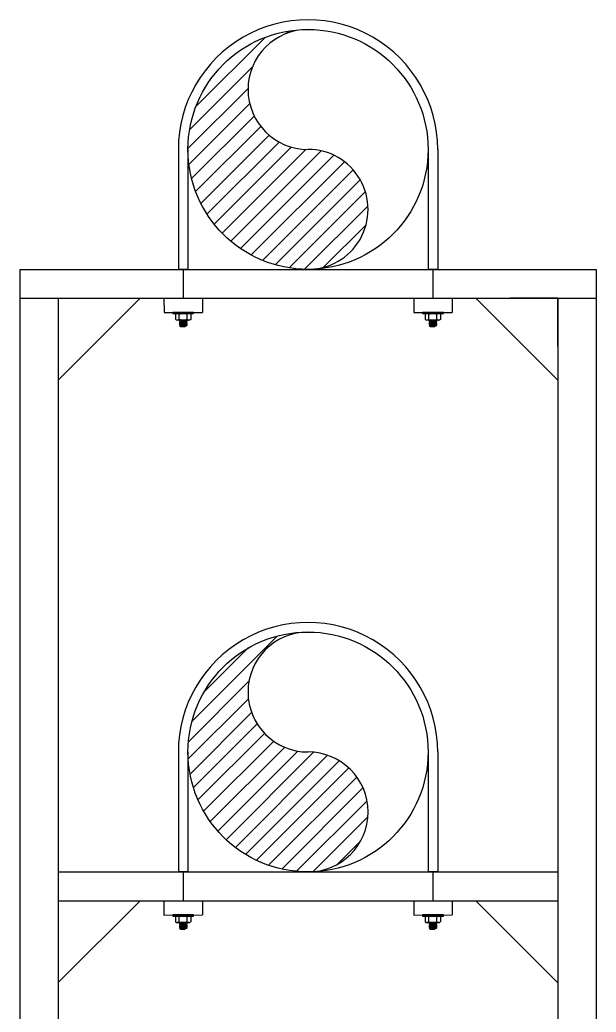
# Model space of a CAD drawing. Header units: inches. Extents: x 72601 to 92539, y -26779 to -15965.
# Drawn here: x 78056 to 78656, y -25142 to -24108 of the extents above; entities that cross this region are included whole.
import ezdxf

# ---------------------------------------------------------------- set-up
doc = ezdxf.new("R2010")
doc.units = ezdxf.units.IN
doc.header["$MEASUREMENT"] = 0
doc.layers.add('M-X-BKGD', color=8, linetype='Continuous')

msp = doc.modelspace()

# ---------------------------------------------------------------- hatches: boundary and pattern name
at = {"layer": 'M-X-BKGD'}
h = msp.add_hatch(dxfattribs=at)
h.set_pattern_fill('ANSI31', color=256, scale=100)
h.set_pattern_definition([(45, (-21363.528, -30658.236), (-8.8388348, 8.8388348), [])])
h.paths.add_polyline_path([(78399.7, -25689.2, 0.797755), (78356.4, -25499.1, -0.797722), (78313.1, -25309, 0.350006), (78161.4, -25499.1, 0.481449)])
h.paths.add_polyline_path([(78356.5, -24746.2, 0.414214), (78231.5, -24871.2, 0.414214), (78356.5, -24996.2, 1), (78356.5, -24871.2, -1)])
h.paths.add_polyline_path([(78356.5, -24368.3, 1), (78356.5, -24243.3, -1), (78356.5, -24118.3, 0.414214), (78231.5, -24243.3, 0.414214)])

# ---------------------------------------------------------------- linework, layer by layer
for p, q in [((78221.5, -24243.3), (78221.5, -24368.3)), ((78231.5, -24243.3), (78231.5, -24368.3)), ((78481.5, -24243.3), (78481.5, -24368.3)), ((78491.5, -24243.3), (78491.5, -24368.3)), ((78056.5, -24368.3), (78056.4, -25437)), ((78056.5, -24368.3), (78656.5, -24368.3)), ((78231.5, -24368.3), (78221.5, -24368.3)), ((78226.5, -24368.3), (78226.5, -24398.3)), ((78491.5, -24368.3), (78481.5, -24368.3)), ((78486.5, -24368.3), (78486.5, -24398.3)), ((78656.5, -24368.3), (78656.4, -26093.2)), ((78056.5, -24398.3), (78656.5, -24398.3)), ((78096.5, -24398.3), (78096.4, -25437)), ((78096.5, -24398.3), (78146.5, -24398.3)), ((78096.5, -24398.3), (78096.5, -24448.3)), ((78096.5, -24483.6), (78181.8, -24398.3)), ((78206.5, -24398.3), (78206.6, -24413.2)), ((78246.5, -24398.3), (78246.5, -24413.1)), ((78466.5, -24398.3), (78466.6, -24413.2)), ((78506.5, -24398.3), (78506.5, -24413.1)), ((78531.1, -24398.3), (78616.5, -24483.7)), ((78616.5, -24398.3), (78566.5, -24398.3)), ((78616.5, -24398.3), (78616.4, -26093.2)), ((78616.5, -24398.3), (78616.5, -24448.3)), ((78616.5, -24448.3), (78616.5, -24398.3)), ((78206.6, -24413.2), (78246.5, -24413.1)), ((78218.4, -24415.2), (78218.4, -24420.4)), ((78232.6, -24421.1), (78220.3, -24421.1)), ((78222.1, -24415.2), (78222.1, -24420.4)), ((78222.5, -24421.3), (78222.7, -24421.1)), ((78222.5, -24421.3), (78223.1, -24421.7)), ((78222.5, -24422.2), (78223.1, -24421.7)), ((78222.5, -24422.2), (78223.1, -24422.6)), ((78222.5, -24423.1), (78223.1, -24422.6)), ((78230, -24421.4), (78223.1, -24421.7)), ((78230, -24422.4), (78223.1, -24422.6)), ((78230.4, -24421.1), (78230, -24421.4)), ((78230.6, -24421.9), (78230, -24421.4)), ((78230.6, -24421.9), (78230, -24422.4)), ((78230.6, -24422.8), (78230, -24422.4)), ((78230.6, -24422.8), (78230, -24423.3)), ((78230.6, -24420.4), (78230.6, -24415.2)), ((78234.3, -24415.2), (78234.3, -24420.4)), ((78466.6, -24413.2), (78506.5, -24413.1)), ((78478.4, -24415.2), (78478.4, -24420.4)), ((78492.6, -24421.1), (78480.3, -24421.1)), ((78482.1, -24415.2), (78482.1, -24420.4)), ((78482.5, -24421.3), (78482.7, -24421.1)), ((78482.5, -24421.3), (78483.1, -24421.7)), ((78482.5, -24422.2), (78483.1, -24421.7)), ((78482.5, -24422.2), (78483.1, -24422.7)), ((78482.5, -24423.1), (78483.1, -24422.7)), ((78490, -24421.5), (78483.1, -24421.7)), ((78490, -24422.4), (78483.1, -24422.7)), ((78490.4, -24421.1), (78490, -24421.5)), ((78490.6, -24421.9), (78490, -24421.5)), ((78490.6, -24421.9), (78490, -24422.4)), ((78490.6, -24422.8), (78490, -24422.4)), ((78490.6, -24422.8), (78490, -24423.3)), ((78490.6, -24420.4), (78490.6, -24415.2)), ((78494.3, -24415.2), (78494.3, -24420.4)), ((78222.5, -24423.1), (78223.1, -24423.6)), ((78222.5, -24424), (78223.1, -24423.6)), ((78222.5, -24424), (78223.1, -24424.5)), ((78222.5, -24425), (78223.1, -24424.5)), ((78222.5, -24425), (78223.1, -24425.4)), ((78222.5, -24425.9), (78223.1, -24425.4)), ((78222.5, -24425.9), (78223.1, -24426.4)), ((78222.5, -24426.8), (78223.1, -24426.4)), ((78222.5, -24426.8), (78224.1, -24428)), ((78230, -24427.1), (78222.8, -24427.1)), ((78230, -24423.3), (78223.1, -24423.6)), ((78230, -24424.2), (78223.1, -24424.5)), ((78230, -24425.2), (78223.1, -24425.4)), ((78230, -24426.1), (78223.1, -24426.4)), ((78224.1, -24428), (78228.4, -24428)), ((78230, -24427.1), (78228.4, -24428)), ((78230.6, -24423.8), (78230, -24423.3)), ((78230.6, -24423.8), (78230, -24424.2)), ((78230.7, -24424.7), (78230, -24424.2)), ((78230.7, -24424.7), (78230, -24425.2)), ((78230.6, -24425.7), (78230, -24425.2)), ((78230.6, -24425.7), (78230, -24426.1)), ((78230.6, -24426.6), (78230, -24426.1)), ((78230.6, -24426.6), (78230, -24427.1)), ((78482.5, -24423.1), (78483.1, -24423.6)), ((78482.5, -24424.1), (78483.1, -24423.6)), ((78482.5, -24424.1), (78483.1, -24424.5)), ((78482.5, -24425), (78483.1, -24424.5)), ((78482.5, -24425), (78483.1, -24425.4)), ((78482.5, -24425.9), (78483.1, -24425.4)), ((78482.5, -24425.9), (78483.1, -24426.4)), ((78482.5, -24426.8), (78483.1, -24426.4)), ((78482.5, -24426.8), (78484.1, -24428)), ((78490, -24427.1), (78482.8, -24427.1)), ((78490, -24423.3), (78483.1, -24423.6)), ((78490, -24424.2), (78483.1, -24424.5)), ((78490, -24425.2), (78483.1, -24425.4)), ((78490, -24426.1), (78483.1, -24426.4)), ((78484.1, -24428), (78488.4, -24428)), ((78490, -24427.1), (78488.4, -24428)), ((78490.6, -24423.8), (78490, -24423.3)), ((78490.6, -24423.8), (78490, -24424.2)), ((78490.7, -24424.7), (78490, -24424.2)), ((78490.7, -24424.7), (78490, -24425.2)), ((78490.6, -24425.7), (78490, -24425.2)), ((78490.6, -24425.7), (78490, -24426.1)), ((78490.6, -24426.6), (78490, -24426.1)), ((78490.6, -24426.6), (78490, -24427.1)), ((78221.5, -24871.2), (78221.5, -24996.2)), ((78231.5, -24871.2), (78231.5, -24996.2)), ((78481.5, -24871.2), (78481.5, -24996.2)), ((78491.5, -24871.2), (78491.5, -24996.2)), ((78096.5, -24996.2), (78616.5, -24996.2)), ((78231.5, -24996.2), (78221.5, -24996.2)), ((78226.5, -24996.2), (78226.5, -25026.2)), ((78491.5, -24996.2), (78481.5, -24996.2)), ((78486.5, -24996.2), (78486.5, -25026.2)), ((78096.5, -25026.2), (78616.5, -25026.2)), ((78096.5, -25111.5), (78181.8, -25026.2)), ((78206.5, -25026.2), (78206.5, -25041.1)), ((78246.5, -25026.2), (78246.5, -25041)), ((78466.5, -25026.2), (78466.5, -25041.1)), ((78506.5, -25026.2), (78506.5, -25041)), ((78531.1, -25026.2), (78616.5, -25111.6)), ((78206.5, -25041.1), (78246.5, -25041)), ((78218.4, -25043.1), (78218.4, -25048.3)), ((78222.1, -25043.1), (78222.1, -25048.3)), ((78230.6, -25048.3), (78230.6, -25043.1)), ((78234.3, -25043.1), (78234.3, -25048.3)), ((78466.5, -25041.1), (78506.5, -25041)), ((78478.4, -25043.1), (78478.4, -25048.3)), ((78482.1, -25043.1), (78482.1, -25048.3)), ((78490.6, -25048.3), (78490.6, -25043.1)), ((78494.3, -25043.1), (78494.3, -25048.3)), ((78232.5, -25049), (78220.3, -25049)), ((78222.5, -25049.2), (78222.6, -25049)), ((78222.5, -25049.2), (78223.1, -25049.6)), ((78222.5, -25050.1), (78223.1, -25049.6)), ((78222.5, -25050.1), (78223.1, -25050.5)), ((78222.5, -25051), (78223.1, -25050.5)), ((78222.5, -25051), (78223.1, -25051.5)), ((78222.5, -25051.9), (78223.1, -25051.5)), ((78222.5, -25051.9), (78223.1, -25052.4)), ((78222.5, -25052.9), (78223.1, -25052.4)), ((78222.5, -25052.9), (78223.1, -25053.3)), ((78222.5, -25053.8), (78223.1, -25053.3)), ((78230, -25049.3), (78223.1, -25049.6)), ((78230, -25050.3), (78223.1, -25050.5)), ((78230, -25051.2), (78223.1, -25051.5)), ((78230, -25052.1), (78223.1, -25052.4)), ((78230, -25053.1), (78223.1, -25053.3)), ((78230.4, -25049), (78230, -25049.3)), ((78230.6, -25049.8), (78230, -25049.3)), ((78230.6, -25049.8), (78230, -25050.3)), ((78230.6, -25050.7), (78230, -25050.3)), ((78230.6, -25050.7), (78230, -25051.2)), ((78230.6, -25051.7), (78230, -25051.2)), ((78230.6, -25051.7), (78230, -25052.1)), ((78230.6, -25052.6), (78230, -25052.1)), ((78230.6, -25052.6), (78230, -25053.1)), ((78230.6, -25053.6), (78230, -25053.1)), ((78230.6, -25053.6), (78230, -25054)), ((78492.5, -25049), (78480.2, -25049)), ((78482.5, -25049.2), (78482.6, -25049)), ((78482.5, -25049.2), (78483.1, -25049.6)), ((78482.5, -25050.1), (78483.1, -25049.6)), ((78482.5, -25050.1), (78483.1, -25050.6)), ((78482.5, -25051), (78483.1, -25050.6)), ((78482.5, -25051), (78483.1, -25051.5)), ((78482.5, -25051.9), (78483.1, -25051.5)), ((78482.5, -25051.9), (78483.1, -25052.4)), ((78482.5, -25052.9), (78483.1, -25052.4)), ((78482.5, -25052.9), (78483.1, -25053.3)), ((78482.5, -25053.8), (78483.1, -25053.3)), ((78490, -25049.4), (78483.1, -25049.6)), ((78490, -25050.3), (78483.1, -25050.6)), ((78490, -25051.2), (78483.1, -25051.5)), ((78490, -25052.1), (78483.1, -25052.4)), ((78490, -25053.1), (78483.1, -25053.3)), ((78490.4, -25049), (78490, -25049.4)), ((78490.6, -25049.8), (78490, -25049.4)), ((78490.6, -25049.8), (78490, -25050.3)), ((78490.6, -25050.7), (78490, -25050.3)), ((78490.6, -25050.7), (78490, -25051.2)), ((78490.6, -25051.7), (78490, -25051.2)), ((78490.6, -25051.7), (78490, -25052.1)), ((78490.6, -25052.6), (78490, -25052.1)), ((78490.6, -25052.6), (78490, -25053.1)), ((78490.6, -25053.6), (78490, -25053.1)), ((78490.6, -25053.6), (78490, -25054)), ((78222.5, -25053.8), (78223.1, -25054.3)), ((78222.5, -25054.7), (78223.1, -25054.3)), ((78222.5, -25054.7), (78224, -25055.9)), ((78230, -25055), (78222.8, -25055)), ((78230, -25054), (78223.1, -25054.3)), ((78224, -25055.9), (78228.3, -25055.9)), ((78230, -25055), (78228.3, -25055.9)), ((78230.6, -25054.5), (78230, -25054)), ((78230.6, -25054.5), (78230, -25055)), ((78482.5, -25053.8), (78483.1, -25054.3)), ((78482.5, -25054.7), (78483.1, -25054.3)), ((78482.5, -25054.7), (78484, -25055.9)), ((78490, -25055), (78482.8, -25055)), ((78490, -25054), (78483.1, -25054.3)), ((78484, -25055.9), (78488.3, -25055.9)), ((78490, -25055), (78488.3, -25055.9)), ((78490.6, -25054.5), (78490, -25054)), ((78490.6, -25054.5), (78490, -25055))]:
    msp.add_line(p, q, dxfattribs=at)
for points in [[(78237.4, -24414.4), (78237.4, -24413.1), (78215.6, -24413.1), (78215.6, -24414.4)], [(78497.4, -24414.4), (78497.4, -24413.1), (78475.6, -24413.1), (78475.6, -24414.4)], [(78237.4, -25042.3), (78237.4, -25041), (78215.6, -25041), (78215.6, -25042.3)], [(78497.4, -25042.3), (78497.4, -25041), (78475.6, -25041), (78475.6, -25042.3)]]:
    msp.add_lwpolyline(points, close=True, dxfattribs=at)
for centre in [(78356.5, -24243.3), (78356.5, -24871.2)]:
    msp.add_circle(centre, 125, dxfattribs=at)
for centre, radius, start, end in [((78356.5, -24243.3), 135, 359.9953, 180), ((78356.5, -24180.8), 62.5, 90, 270), ((78356.5, -24305.8), 62.5, 269.9905, 90), ((78220.3, -24417), 2.62, 45.0088, 134.9912), ((78220.3, -24418.5), 2.62, 225.0088, 314.9912), ((78226.4, -24426.4), 12, 69.2913, 110.7087), ((78226.4, -24409.1), 12, 249.2913, 290.7087), ((78232.5, -24417), 2.62, 44.9141, 135.0859), ((78232.5, -24418.5), 2.62, 224.9141, 315.0859), ((78480.3, -24417), 2.62, 45.0088, 134.9912), ((78480.3, -24418.5), 2.62, 225.0088, 314.9912), ((78486.4, -24426.4), 12, 69.2913, 110.7087), ((78486.4, -24409.2), 12, 249.2913, 290.7087), ((78492.5, -24417), 2.62, 44.9141, 135.0859), ((78492.5, -24418.5), 2.62, 224.9141, 315.0859), ((78356.5, -24871.2), 135, 359.9953, 180), ((78356.5, -24808.7), 62.5, 90, 270), ((78356.5, -24933.7), 62.5, 270.006, 90), ((78220.3, -25044.9), 2.62, 45.0088, 134.9912), ((78226.3, -25054.3), 12, 69.2913, 110.7087), ((78232.4, -25044.9), 2.62, 44.9141, 135.0859), ((78480.2, -25044.9), 2.62, 45.0088, 134.9912), ((78486.3, -25054.3), 12, 69.2913, 110.7087), ((78492.4, -25044.9), 2.62, 44.9141, 135.0859), ((78220.3, -25046.4), 2.62, 225.0088, 314.9912), ((78226.3, -25037), 12, 249.2913, 290.7087), ((78232.4, -25046.4), 2.62, 224.9141, 315.0859), ((78480.2, -25046.4), 2.62, 225.0088, 314.9912), ((78486.3, -25037.1), 12, 249.2913, 290.7087), ((78492.4, -25046.4), 2.62, 224.9141, 315.0859)]:
    msp.add_arc(centre, radius, start, end, dxfattribs=at)

doc.saveas('drawing.dxf')
